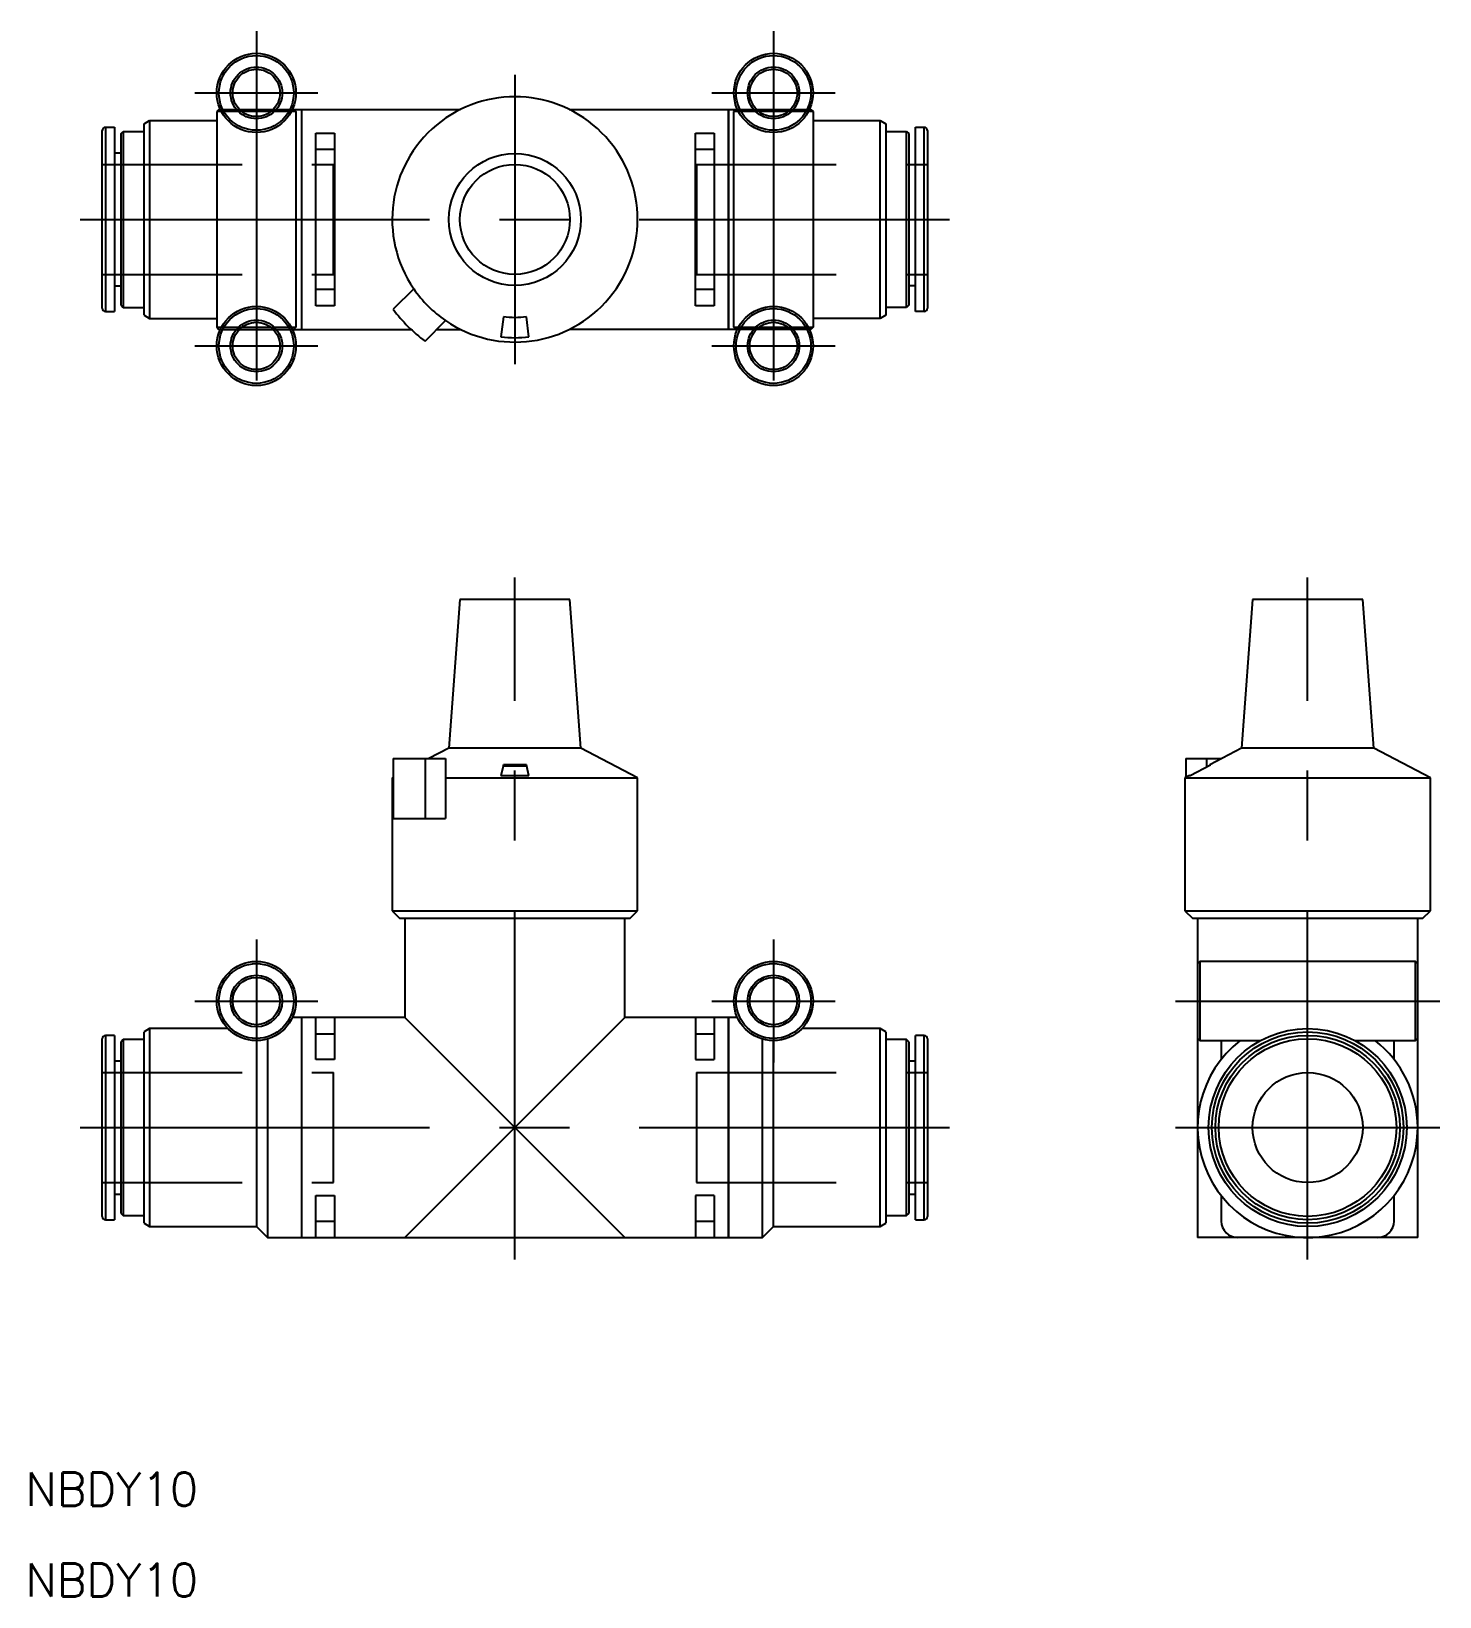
# Model space of a CAD drawing. Extents: x -44 to 84, y -33 to 110.
import ezdxf

# ---------------------------------------------------------------- set-up
doc = ezdxf.new("R2010")
doc.units = 0
for name, pattern in [('CENTER', [50.8, 31.75, -6.35, 6.35, -6.35]), ('DASHED', [19.05, 12.7, -6.35]), ('PHANTOM', [63.5, 31.75, -6.35, 6.35, -6.35, 6.35, -6.35])]:
    doc.linetypes.add(name, pattern=pattern)
doc.layers.get('0').update_dxf_attribs({"linetype": 'CONTINUOUS'})
doc.layers.add('CENTER', color=1, linetype='CENTER')
doc.styles.get("Standard").update_dxf_attribs({"font": 'txt.shx', "height": 3, "bigfont": 'bigfont.shx'})

msp = doc.modelspace()

# ---------------------------------------------------------------- linework, layer by layer
at = {"color": 7, "linetype": 'CONTINUOUS'}
for p, q in [((-26.9, 102.55), (-27.1, 102.35)), ((-26.9, 102.55), (-4.93, 102.55)), ((-20.1, 102.55), (-19.9, 102.35)), ((-19.4, 102.55), (-19.4, 82.55)), ((-19.4, 102.55), (-19.4, 82.55)), ((4.93, 102.55), (26.9, 102.55)), ((19.4, 102.55), (19.4, 82.55)), ((19.4, 82.55), (19.4, 102.55)), ((19.9, 102.35), (20.1, 102.55)), ((26.9, 102.55), (27.1, 102.35)), ((-33.7, 101.25), (-33.2, 101.55)), ((-33.7, 83.85), (-33.7, 101.25)), ((-33.2, 101.55), (-33.2, 83.55)), ((-33.2, 101.55), (-27.1, 101.55)), ((-19.9, 102.35), (-27.1, 102.35)), ((-27.1, 102.35), (-27.1, 82.75)), ((-19.9, 102.35), (-19.9, 82.75)), ((27.1, 102.35), (19.9, 102.35)), ((19.9, 82.75), (19.9, 102.35)), ((27.1, 102.35), (27.1, 82.75)), ((27.1, 101.55), (33.2, 101.55)), ((33.2, 83.55), (33.2, 101.55)), ((33.2, 101.55), (33.7, 101.25)), ((33.7, 101.25), (33.7, 83.85)), ((-37.5, 84.48), (-37.5, 100.62)), ((-37.2, 100.93), (-37.2, 84.18)), ((-37.2, 100.93), (-36.4, 100.93)), ((-36.4, 100.93), (-36.4, 84.18)), ((-35.8, 100.35), (-35.6, 100.55)), ((-35.8, 84.75), (-35.8, 100.35)), ((-35.6, 100.55), (-35.6, 84.55)), ((-35.6, 100.55), (-33.7, 100.55)), ((-18.1, 84.7), (-18.1, 100.4)), ((-18.1, 100.4), (-16.4, 100.4)), ((-16.4, 100.4), (-16.4, 84.7)), ((16.4, 84.7), (16.4, 100.4)), ((16.4, 100.4), (18.1, 100.4)), ((18.1, 100.4), (18.1, 84.7)), ((33.7, 100.55), (35.6, 100.55)), ((35.6, 84.55), (35.6, 100.55)), ((35.6, 100.55), (35.8, 100.35)), ((35.8, 100.35), (35.8, 84.75)), ((36.4, 84.18), (36.4, 100.93)), ((36.4, 100.93), (37.2, 100.93)), ((37.2, 84.18), (37.2, 100.93)), ((37.5, 100.62), (37.5, 84.48)), ((-36.4, 98.6), (-35.8, 98.6)), ((-16.4, 98.9), (-18.1, 98.9)), ((18.1, 98.9), (16.4, 98.9)), ((-36.4, 86.5), (-35.8, 86.5)), ((-18.1, 86.2), (-16.4, 86.2)), ((-9.2, 86.25), (-11.06, 84.39)), ((16.4, 86.2), (18.1, 86.2)), ((36.4, 86.5), (35.8, 86.5)), ((-37.2, 84.18), (-36.4, 84.18)), ((-35.8, 84.75), (-35.6, 84.55)), ((-35.6, 84.55), (-33.7, 84.55)), ((-16.4, 84.7), (-18.1, 84.7)), ((18.1, 84.7), (16.4, 84.7)), ((35.6, 84.55), (33.7, 84.55)), ((35.8, 84.75), (35.6, 84.55)), ((37.2, 84.18), (36.4, 84.18)), ((-33.7, 83.85), (-33.2, 83.55)), ((-33.2, 83.55), (-27.1, 83.55)), ((-27.1, 82.75), (-19.9, 82.75)), ((-27.1, 82.75), (-26.9, 82.55)), ((-26.9, 82.55), (-9.44, 82.55)), ((-19.9, 82.75), (-20.1, 82.55)), ((-8.16, 81.49), (-6.3, 83.35)), ((-7.1, 82.55), (-4.93, 82.55)), ((-1.05, 83.71), (-1.27, 81.88)), ((1.27, 81.88), (1.05, 83.71)), ((26.9, 82.55), (4.93, 82.55)), ((19.9, 82.75), (27.1, 82.75)), ((20.1, 82.55), (19.9, 82.75)), ((27.1, 82.75), (26.9, 82.55)), ((33.2, 83.55), (27.1, 83.55)), ((33.7, 83.85), (33.2, 83.55)), ((-5, 58), (-6, 44.5)), ((5, 58), (-5, 58)), ((6, 44.5), (5, 58)), ((67.05, 58), (66.05, 44.5)), ((77.05, 58), (67.05, 58)), ((78.05, 44.5), (77.05, 58)), ((-6, 44.5), (-7.81, 43.55)), ((6, 44.5), (-6, 44.5)), ((11.15, 41.8), (6, 44.5)), ((66.05, 44.5), (63.15, 42.98)), ((78.05, 44.5), (66.05, 44.5)), ((83.2, 41.8), (78.05, 44.5)), ((-11.06, 43.55), (-11.06, 38.1)), ((-11.06, 43.55), (-8.16, 43.55)), ((-8.16, 43.55), (-8.16, 38.1)), ((-8.16, 43.55), (-6.3, 43.55)), ((-6.3, 43.55), (-6.3, 38.1)), ((-1.05, 42.98), (-1.27, 42.01)), ((-1.24, 42.01), (-1.05, 42.87)), ((1.05, 42.98), (-1.05, 42.98)), ((-1.05, 42.87), (-1.05, 42.98)), ((-1.05, 42.87), (1.05, 42.87)), ((1.05, 42.87), (1.05, 42.98)), ((1.27, 42.01), (1.05, 42.98)), ((1.05, 42.87), (1.24, 42.01)), ((60.99, 43.55), (60.99, 41.85)), ((60.99, 43.55), (64.24, 43.55)), ((61.38, 42.01), (63.21, 42.98)), ((62.85, 43.55), (62.85, 42.79)), ((63.21, 42.98), (63.15, 42.98)), ((63.15, 42.98), (63.15, 42.95)), ((-11.06, 41.85), (-11.15, 41.8)), ((-11.15, 41.8), (-11.06, 41.8)), ((-11.15, 41.8), (-11.15, 29.7)), ((-6.3, 41.8), (11.15, 41.8)), ((-1.27, 42.01), (1.27, 42.01)), ((11.15, 29.7), (11.15, 41.8)), ((61.3, 42.01), (60.9, 41.8)), ((60.9, 41.8), (83.2, 41.8)), ((60.9, 41.8), (60.9, 29.7)), ((61.3, 42.01), (61.38, 42.01)), ((83.2, 29.7), (83.2, 41.8)), ((-11.06, 38.1), (-8.16, 38.1)), ((-8.16, 38.1), (-6.3, 38.1)), ((-11.15, 29.7), (11.15, 29.7)), ((-11.15, 29.7), (-10.45, 29)), ((10.45, 29), (-10.45, 29)), ((-10, 29), (-10, 20)), ((10, 20), (10, 29)), ((10.45, 29), (11.15, 29.7)), ((60.9, 29.7), (83.2, 29.7)), ((60.9, 29.7), (61.6, 29)), ((82.5, 29), (61.6, 29)), ((62.05, 29), (62.05, 0)), ((82.05, 0), (82.05, 29)), ((82.5, 29), (83.2, 29.7)), ((62.25, 25.1), (62.05, 24.9)), ((62.25, 25.1), (62.25, 17.9)), ((81.85, 25.1), (62.25, 25.1)), ((81.85, 17.9), (81.85, 25.1)), ((82.05, 24.9), (81.85, 25.1)), ((-10, 20), (-20.23, 20)), ((-19.4, 20), (-19.4, 0)), ((-19.4, 20), (-19.4, 0)), ((-18.1, 16.19), (-18.1, 20)), ((-16.4, 20), (-16.4, 16.19)), ((-10, 0), (10, 20)), ((-10, 20), (10, 0)), ((20.23, 20), (10, 20)), ((16.4, 20), (16.4, 16.19)), ((18.1, 20), (18.1, 16.19)), ((19.4, 20), (19.4, 0)), ((19.4, 10), (19.4, 20)), ((-33.2, 19), (-33.7, 18.7)), ((-33.7, 1.3), (-33.7, 18.7)), ((-33.2, 19), (-33.2, 1)), ((-26.09, 19), (-33.2, 19)), ((-16.4, 18.5), (-18.1, 18.5)), ((18.1, 18.5), (16.4, 18.5)), ((33.2, 19), (26.09, 19)), ((33.2, 1), (33.2, 19)), ((33.7, 18.7), (33.2, 19)), ((33.7, 18.7), (33.7, 1.3)), ((-37.5, 1.92), (-37.5, 18.07)), ((-37.2, 18.37), (-37.2, 1.62)), ((-36.4, 18.37), (-37.2, 18.37)), ((-36.4, 18.37), (-36.4, 1.62)), ((-35.6, 18), (-35.8, 17.8)), ((-35.8, 2.2), (-35.8, 17.8)), ((-35.6, 18), (-35.6, 2)), ((-33.7, 18), (-35.6, 18)), ((-23.5, 17.9), (-23.5, 1)), ((-22.5, 18.04), (-22.5, 0)), ((22.5, 0), (22.5, 18.04)), ((23.5, 1), (23.5, 17.9)), ((35.6, 18), (33.7, 18)), ((35.6, 2), (35.6, 18)), ((35.8, 17.8), (35.6, 18)), ((35.8, 17.8), (35.8, 2.2)), ((36.4, 1.62), (36.4, 18.37)), ((37.2, 18.37), (36.4, 18.37)), ((37.2, 1.62), (37.2, 18.37)), ((37.5, 18.07), (37.5, 1.92)), ((62.05, 18.1), (62.25, 17.9)), ((62.25, 17.9), (67.74, 17.9)), ((64.2, 17.9), (64.2, 16.19)), ((76.36, 17.9), (81.85, 17.9)), ((79.9, 16.19), (79.9, 17.9)), ((81.85, 17.9), (82.05, 18.1)), ((-35.8, 16.05), (-36.4, 16.05)), ((-16.4, 16.19), (-18.1, 16.19)), ((16.4, 16.19), (18.1, 16.19)), ((36.4, 16.05), (35.8, 16.05)), ((19.4, 0), (19.4, 10)), ((-36.4, 3.95), (-35.8, 3.95)), ((-18.1, 0), (-18.1, 3.81)), ((-18.1, 3.81), (-16.4, 3.81)), ((-16.4, 3.81), (-16.4, 0)), ((16.4, 3.81), (16.4, 0)), ((18.1, 3.81), (16.4, 3.81)), ((18.1, 3.81), (18.1, 0)), ((35.8, 3.95), (36.4, 3.95)), ((64.2, 3.81), (64.2, 1.5)), ((79.9, 1.5), (79.9, 3.81)), ((-37.2, 1.62), (-36.4, 1.62)), ((-35.8, 2.2), (-35.6, 2)), ((-35.6, 2), (-33.7, 2)), ((-18.1, 1.5), (-16.4, 1.5)), ((16.4, 1.5), (18.1, 1.5)), ((33.7, 2), (35.6, 2)), ((35.6, 2), (35.8, 2.2)), ((36.4, 1.62), (37.2, 1.62)), ((-33.7, 1.3), (-33.2, 1)), ((-33.2, 1), (-23.5, 1)), ((-23.5, 1), (-22.5, 0)), ((22.5, 0), (23.5, 1)), ((23.5, 1), (33.2, 1)), ((33.2, 1), (33.7, 1.3)), ((82.05, 0), (62.05, 0)), ((-22.5, 0), (22.5, 0))]:
    msp.add_line(p, q, dxfattribs=at)
at = {"color": 3, "linetype": 'DASHED'}
for p, q in [((-37.5, 97.55), (-16.5, 97.55)), ((-16.5, 87.55), (-16.5, 97.55)), ((16.5, 97.55), (37.5, 97.55)), ((16.5, 97.55), (16.5, 87.55)), ((-37.5, 87.55), (-16.5, 87.55)), ((16.5, 87.55), (37.5, 87.55)), ((-37.5, 15), (-16.5, 15)), ((-16.5, 5), (-16.5, 15)), ((16.5, 15), (16.5, 5)), ((16.5, 15), (37.5, 15)), ((-37.5, 5), (-16.5, 5)), ((16.5, 5), (37.5, 5))]:
    msp.add_line(p, q, dxfattribs=at)
at = {"color": 3, "linetype": 'PHANTOM'}
for centre, radius in [((-23.5, 104.05), 3.6), ((-23.5, 104.05), 3.4), ((23.5, 104.05), 3.6), ((23.5, 104.05), 3.4), ((-23.5, 104.05), 2.35), ((-23.5, 104.05), 2.15), ((23.5, 104.05), 2.35), ((23.5, 104.05), 2.15), ((-23.5, 81.05), 3.6), ((-23.5, 81.05), 3.4), ((23.5, 81.05), 3.6), ((23.5, 81.05), 3.4), ((-23.5, 81.05), 2.35), ((-23.5, 81.05), 2.15), ((23.5, 81.05), 2.35), ((23.5, 81.05), 2.15)]:
    msp.add_circle(centre, radius, dxfattribs=at)
at = {"color": 7, "linetype": 'CONTINUOUS'}
for centre, radius in [((0, 92.55), 6), ((0, 92.55), 5), ((-23.5, 21.5), 3.6), ((-23.5, 21.5), 3.4), ((23.5, 21.5), 3.6), ((23.5, 21.5), 3.4), ((-23.5, 21.5), 2.35), ((-23.5, 21.5), 2.15), ((23.5, 21.5), 2.35), ((23.5, 21.5), 2.15), ((72.05, 10), 9), ((72.05, 10), 8.7), ((72.05, 10), 8.38), ((72.05, 10), 8.07), ((72.05, 10), 5)]:
    msp.add_circle(centre, radius, dxfattribs=at)
for centre, radius, start, end in [((0, 92.55), 11.15, 235.5945, 214.4055), ((-37.2, 100.62), 0.3, 90, 180), ((37.2, 100.62), 0.3, 0, 90), ((0, 92.55), 11.15, 214.4055, 235.5945), ((-37.2, 84.48), 0.3, 180, 270), ((0, 92.55), 13.75, 216.4258, 233.5742), ((37.2, 84.48), 0.3, 270, 0), ((0, 92.55), 8.9, 263.22, 276.78), ((0, 92.55), 10.75, 263.22, 276.78), ((-37.2, 18.07), 0.3, 90, 180), ((37.2, 18.07), 0.3, 0, 90), ((72.05, 10), 10, 127.8145, 0), ((72.05, 10), 10, 0, 52.1855), ((-37.2, 1.92), 0.3, 180, 270), ((37.2, 1.92), 0.3, 270, 0), ((65.7, 1.5), 1.5, 180, 270), ((78.4, 1.5), 1.5, 270, 0)]:
    msp.add_arc(centre, radius, start, end, dxfattribs=at)
at = {"layer": 'CENTER', "color": 1, "linetype": 'CENTER'}
for p, q in [((-23.5, 109.65), (-23.5, 75.45)), ((23.5, 109.65), (23.5, 75.45)), ((0, 105.7), (0, 79.4)), ((-29.1, 104.05), (-17.9, 104.05)), ((17.9, 104.05), (29.1, 104.05)), ((-39.5, 92.55), (39.5, 92.55)), ((-29.1, 81.05), (-17.9, 81.05)), ((17.9, 81.05), (29.1, 81.05)), ((0, -2), (0, 60)), ((72.05, -2), (72.05, 60)), ((-23.5, 27.1), (-23.5, 15.9)), ((23.5, 27.1), (23.5, 15.9)), ((-29.1, 21.5), (-17.9, 21.5)), ((17.9, 21.5), (29.1, 21.5)), ((60.05, 21.5), (84.05, 21.5)), ((-39.5, 10), (39.5, 10)), ((60.05, 10), (84.05, 10))]:
    msp.add_line(p, q, dxfattribs=at)

# ---------------------------------------------------------------- texts
at = {"color": 7, "linetype": 'CONTINUOUS'}
for p in [(-44.47, -24.37), (-44.47, -32.64)]:
    msp.add_text('NBDY10', height=3, dxfattribs=at).set_placement(p)

doc.saveas('drawing.dxf')
